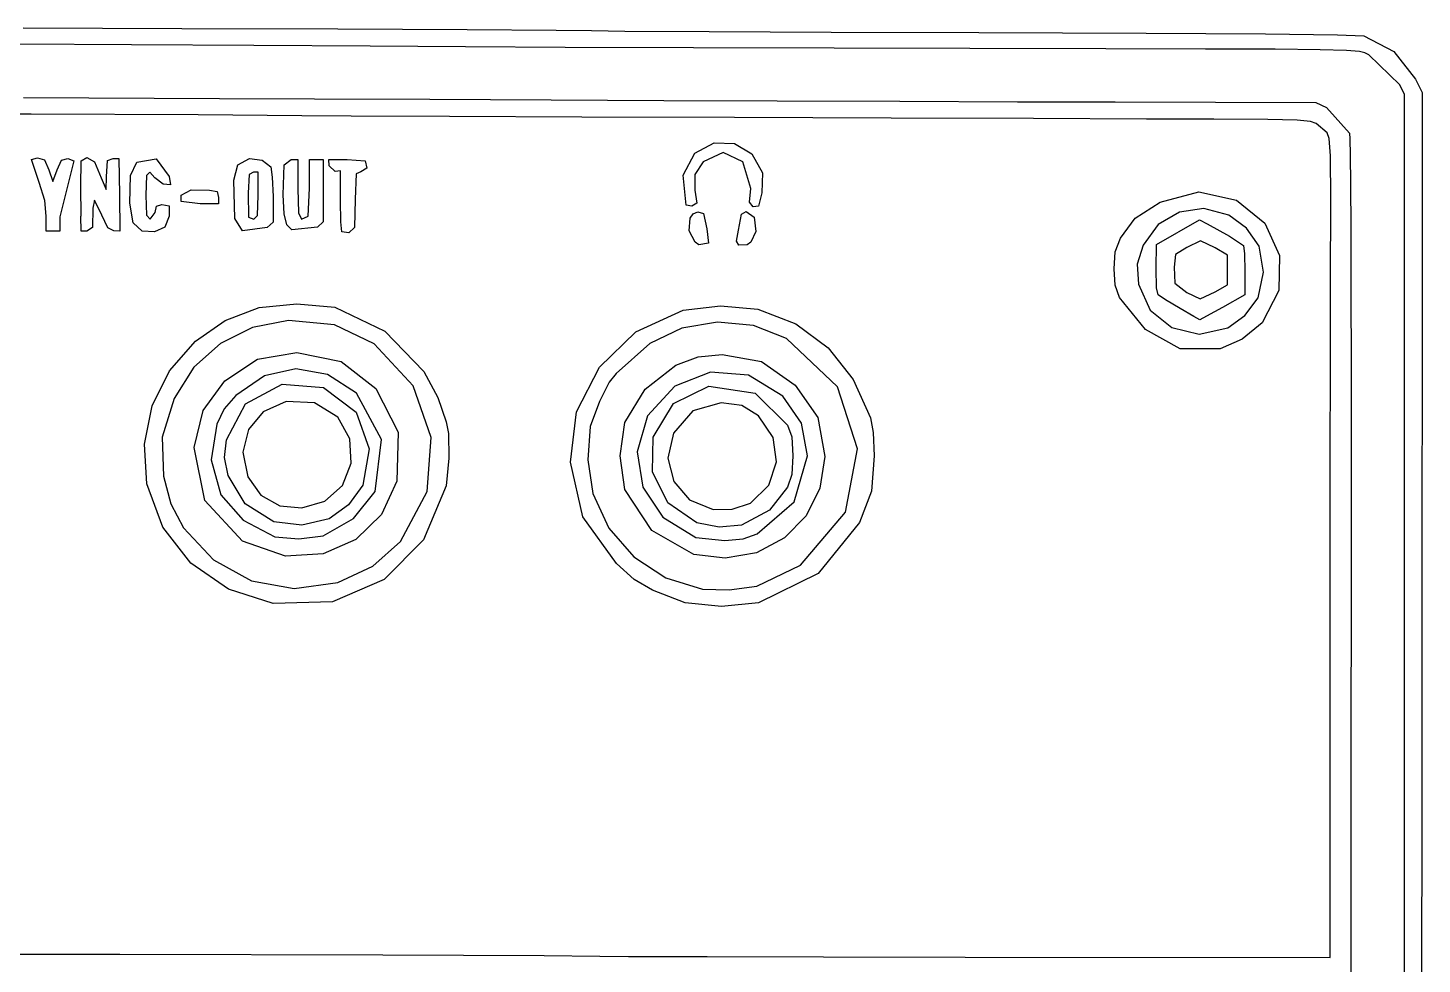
# Model space of a CAD drawing. Extents: x 0 to 149, y 0 to 89.
# Drawn here: x 118.8 to 149.28, y 68.53 to 89 of the extents above; entities that cross this region are included whole.
import ezdxf

# ---------------------------------------------------------------- set-up
doc = ezdxf.new("R2010")
doc.units = 0
doc.layers.get('0').update_dxf_attribs({"linetype": 'CONTINUOUS'})

msp = doc.modelspace()

# ---------------------------------------------------------------- linework, layer by layer
at = {"color": 0}
for p, q in [((118.7, 88.9953), (122.169, 88.9825)), ((122.169, 88.9825), (125.579, 88.9716)), ((125.579, 88.9716), (128.404, 88.9579)), ((128.404, 88.9579), (130.349, 88.9455)), ((130.349, 88.9455), (131.122, 88.9346)), ((131.122, 88.9346), (131.855, 88.9261)), ((131.855, 88.9261), (133.695, 88.9138)), ((133.695, 88.9138), (136.365, 88.9028)), ((136.365, 88.9028), (139.589, 88.8919)), ((139.589, 88.8919), (143.252, 88.8792)), ((143.252, 88.8792), (145.858, 88.864)), ((145.858, 88.864), (147.435, 88.8464)), ((147.435, 88.8464), (148.012, 88.8242)), ((148.012, 88.8242), (148.667, 88.4798)), ((121.065, 88.6273), (118.569, 88.6425)), ((123.744, 88.6107), (121.065, 88.6273)), ((126.286, 88.5941), (123.744, 88.6107)), ((128.37, 88.5804), (126.286, 88.5941)), ((130.55, 88.5694), (128.37, 88.5804)), ((133.356, 88.5582), (130.55, 88.5694)), ((136.426, 88.5486), (133.356, 88.5582)), ((139.398, 88.5416), (136.426, 88.5486)), ((142.368, 88.5377), (139.398, 88.5416)), ((144.551, 88.5335), (142.368, 88.5377)), ((146.072, 88.5278), (144.551, 88.5335)), ((147.056, 88.5183), (146.072, 88.5278)), ((147.627, 88.5031), (147.056, 88.5183)), ((147.912, 88.4798), (147.627, 88.5031)), ((148.033, 88.4481), (147.912, 88.4798)), ((148.118, 88.4026), (148.033, 88.4481)), ((148.798, 87.7478), (148.118, 88.4026)), ((148.667, 88.4798), (149.137, 87.8777)), ((149.137, 87.8777), (149.283, 87.5827)), ((148.901, 87.5386), (148.798, 87.7478)), ((148.898, 73.4205), (148.901, 87.5386)), ((149.283, 87.5827), (149.276, 72.1512)), ((118.71, 87.4765), (122.994, 87.4543)), ((122.994, 87.4543), (125.069, 87.4462)), ((125.069, 87.4462), (127.593, 87.4339)), ((127.593, 87.4339), (130.245, 87.4215)), ((130.245, 87.4215), (132.709, 87.4088)), ((132.709, 87.4088), (135.183, 87.3993)), ((135.183, 87.3993), (137.867, 87.3898)), ((137.867, 87.3898), (140.439, 87.3813)), ((140.439, 87.3813), (142.574, 87.376)), ((142.574, 87.376), (146.958, 87.3661)), ((146.958, 87.3661), (147.194, 87.2518)), ((147.194, 87.2518), (147.697, 86.6923)), ((118.878, 87.1072), (113.717, 87.1209)), ((122.524, 87.092), (118.878, 87.1072)), ((124.792, 87.0726), (122.524, 87.092)), ((125.873, 87.0659), (124.792, 87.0726)), ((128.017, 87.056), (125.873, 87.0659)), ((130.914, 87.0451), (128.017, 87.056)), ((134.254, 87.0327), (130.914, 87.0451)), ((137.674, 87.0218), (134.254, 87.0327)), ((140.789, 87.0109), (137.674, 87.0218)), ((143.255, 87.0024), (140.789, 87.0109)), ((144.731, 86.9968), (143.255, 87.0024)), ((145.91, 86.9915), (144.731, 86.9968)), ((146.553, 86.9777), (145.91, 86.9915)), ((146.845, 86.9516), (146.553, 86.9777)), ((146.97, 86.9033), (146.845, 86.9516)), ((147.204, 86.6994), (146.97, 86.9033)), ((147.254, 86.5808), (147.204, 86.6994)), ((147.279, 86.1977), (147.254, 86.5808)), ((147.697, 86.6923), (147.705, 86.5685)), ((147.705, 86.5685), (147.712, 86.2129)), ((133.125, 85.7786), (133.38, 86.2584)), ((133.38, 86.2584), (133.805, 86.4817)), ((134.001, 86.2707), (133.566, 86.0668)), ((133.805, 86.4817), (134.249, 86.4676)), ((134.431, 86.0683), (134.001, 86.2707)), ((134.249, 86.4676), (134.63, 86.2404)), ((118.879, 86.1176), (119.016, 86.155)), ((119.053, 85.6121), (118.879, 86.1176)), ((119.016, 86.155), (119.166, 86.1095)), ((119.166, 86.1095), (119.261, 85.889)), ((119.44, 85.889), (119.541, 86.1053)), ((119.541, 86.1053), (119.676, 86.1413)), ((119.676, 86.1413), (119.805, 86.0887)), ((119.805, 86.0887), (119.754, 85.8876)), ((119.96, 85.5278), (119.971, 86.0873)), ((119.971, 86.0873), (120.095, 86.1632)), ((120.095, 86.1632), (120.26, 86.0683)), ((120.26, 86.0683), (120.406, 85.7179)), ((120.521, 85.7402), (120.542, 86.0972)), ((120.542, 86.0972), (120.665, 86.1413)), ((120.665, 86.1413), (120.792, 86.1413)), ((120.792, 86.1413), (120.805, 85.3447)), ((121.047, 85.7663), (121.183, 86.0626)), ((121.183, 86.0626), (121.611, 86.1328)), ((121.611, 86.1328), (121.894, 85.7472)), ((123.307, 85.6629), (123.395, 86.0019)), ((123.395, 86.0019), (123.646, 86.1413)), ((123.646, 86.1413), (123.923, 86.1011)), ((123.923, 86.1011), (124.113, 85.9564)), ((124.113, 85.9564), (124.146, 85.7345)), ((124.387, 85.3461), (124.406, 86.0048)), ((124.406, 86.0048), (124.559, 86.1205)), ((124.559, 86.1205), (124.708, 86.1205)), ((124.708, 86.1205), (124.708, 85.4865)), ((124.962, 85.4936), (124.962, 86.1205)), ((124.962, 86.1205), (125.258, 86.1205)), ((125.258, 86.1205), (125.258, 84.7591)), ((125.393, 85.9825), (125.379, 86.1205)), ((125.379, 86.1205), (125.782, 86.1205)), ((125.523, 85.8587), (125.393, 85.9825)), ((125.782, 86.1205), (126.173, 86.0887)), ((126.173, 86.0887), (126.214, 85.9303)), ((133.566, 86.0668), (133.383, 85.7899)), ((134.611, 85.4812), (134.431, 86.0683)), ((134.63, 86.2404), (134.866, 85.8241)), ((147.286, 85.247), (147.279, 86.1977)), ((147.712, 86.2129), (147.719, 85.5789)), ((119.261, 85.889), (119.345, 85.6354)), ((119.345, 85.6354), (119.44, 85.889)), ((119.754, 85.8876), (119.501, 84.8639)), ((120.406, 85.7179), (120.515, 85.4646)), ((120.515, 85.4646), (120.521, 85.7402)), ((121.035, 85.1627), (121.047, 85.7663)), ((121.397, 85.7719), (121.384, 85.3376)), ((121.468, 85.8449), (121.397, 85.7719)), ((121.575, 85.7179), (121.468, 85.8449)), ((121.759, 85.5775), (121.575, 85.7179)), ((121.894, 85.7472), (121.922, 85.5652)), ((123.328, 84.8293), (123.307, 85.6629)), ((123.639, 85.7871), (123.617, 85.3817)), ((123.734, 85.8449), (123.639, 85.7871)), ((123.84, 85.8449), (123.734, 85.8449)), ((123.84, 85.3376), (123.84, 85.8449)), ((124.146, 85.7345), (124.163, 85.3073)), ((125.64, 85.8725), (125.523, 85.8587)), ((125.64, 85.2205), (125.64, 85.8725)), ((125.978, 85.8061), (125.955, 85.2523)), ((126.083, 85.8492), (125.978, 85.8061)), ((126.214, 85.9303), (126.083, 85.8492)), ((133.196, 85.12), (133.125, 85.7786)), ((133.383, 85.7899), (133.386, 85.4509)), ((134.866, 85.8241), (134.851, 85.3902)), ((119.174, 85.2248), (119.053, 85.6121)), ((119.965, 84.8829), (119.96, 85.5278)), ((120.805, 85.3447), (120.815, 84.5481)), ((121.922, 85.5652), (121.759, 85.5775)), ((122.157, 85.3419), (122.373, 85.4523)), ((122.373, 85.4523), (122.771, 85.4509)), ((122.771, 85.4509), (122.944, 85.4163)), ((122.944, 85.4163), (122.972, 85.2897)), ((123.617, 85.3817), (123.627, 84.861)), ((124.404, 84.9284), (124.387, 85.3461)), ((124.708, 85.4865), (124.719, 84.9492)), ((124.929, 84.8762), (124.962, 85.4936)), ((133.386, 85.4509), (133.429, 85.1655)), ((134.577, 85.1835), (134.611, 85.4812)), ((134.851, 85.3902), (134.775, 85.0995)), ((143.557, 85.1849), (144.402, 85.4121)), ((144.402, 85.4121), (145.223, 85.229)), ((147.719, 85.5789), (147.723, 84.6226)), ((119.204, 84.8829), (119.174, 85.2248)), ((120.221, 85.0512), (120.216, 84.6282)), ((120.256, 85.2318), (120.221, 85.0512)), ((120.422, 84.9037), (120.256, 85.2318)), ((121.102, 84.733), (121.035, 85.1627)), ((121.384, 85.3376), (121.397, 84.8981)), ((121.583, 84.963), (121.614, 85.1006)), ((121.614, 85.1006), (121.732, 85.1352)), ((121.732, 85.1352), (121.894, 85.102)), ((121.894, 85.102), (121.889, 84.8801)), ((122.157, 85.1987), (122.157, 85.3419)), ((122.572, 85.1475), (122.157, 85.1987)), ((122.972, 85.1475), (122.572, 85.1475)), ((122.972, 85.2897), (122.972, 85.1475)), ((123.826, 84.8967), (123.84, 85.3376)), ((124.163, 85.3073), (124.165, 84.7467)), ((125.647, 84.752), (125.64, 85.2205)), ((125.955, 85.2523), (125.94, 84.6282)), ((133.318, 85.0953), (133.194, 85.12)), ((133.194, 85.12), (133.196, 85.12)), ((133.429, 85.1655), (133.318, 85.0953)), ((134.659, 85.0829), (134.577, 85.1835)), ((134.775, 85.0995), (134.659, 85.0829)), ((143.013, 84.8335), (143.557, 85.1849)), ((144.514, 85.047), (143.977, 84.9697)), ((145.06, 84.9037), (144.514, 85.047)), ((145.223, 85.229), (145.846, 84.7231)), ((147.282, 83.4182), (147.286, 85.247)), ((119.204, 84.5538), (119.204, 84.8829)), ((119.501, 84.8639), (119.501, 84.5538)), ((119.967, 84.5538), (119.964, 84.8829)), ((119.964, 84.8829), (119.965, 84.8829)), ((120.548, 84.624), (120.422, 84.9037)), ((121.397, 84.8981), (121.477, 84.8169)), ((121.477, 84.8169), (121.583, 84.963)), ((121.889, 84.8801), (121.794, 84.6363)), ((123.496, 84.5619), (123.328, 84.8293)), ((123.627, 84.861), (123.745, 84.8155)), ((123.745, 84.8155), (123.826, 84.8967)), ((124.165, 84.7467), (124.033, 84.6296)), ((124.463, 84.6928), (124.404, 84.9284)), ((124.719, 84.9492), (124.786, 84.8113)), ((124.786, 84.8113), (124.929, 84.8762)), ((125.258, 84.7591), (125.134, 84.6363)), ((125.668, 84.54), (125.647, 84.752)), ((133.263, 84.5577), (133.284, 84.8335)), ((133.284, 84.8335), (133.344, 84.9298)), ((133.344, 84.9298), (133.446, 84.9768)), ((133.446, 84.9768), (133.573, 84.9408)), ((133.573, 84.9408), (133.648, 84.6007)), ((134.337, 84.5757), (134.406, 84.9203)), ((134.406, 84.9203), (134.506, 84.9782)), ((134.506, 84.9782), (134.684, 84.8568)), ((134.684, 84.8568), (134.718, 84.5453)), ((142.692, 84.395), (143.013, 84.8335)), ((143.474, 84.2589), (144.414, 84.799)), ((143.977, 84.9697), (143.515, 84.6956)), ((144.414, 84.799), (144.584, 84.7136)), ((145.441, 84.6183), (145.06, 84.9037)), ((119.501, 84.5538), (119.204, 84.5538)), ((120.093, 84.5538), (119.967, 84.5538)), ((120.216, 84.6282), (120.093, 84.5538)), ((120.682, 84.5619), (120.548, 84.624)), ((120.815, 84.5481), (120.682, 84.5619)), ((121.301, 84.5495), (121.102, 84.733)), ((121.568, 84.5344), (121.301, 84.5495)), ((121.794, 84.6363), (121.568, 84.5344)), ((124.033, 84.6296), (123.496, 84.5619)), ((124.573, 84.5771), (124.463, 84.6928)), ((125.134, 84.6363), (124.573, 84.5771)), ((125.816, 84.5125), (125.668, 84.54)), ((125.94, 84.6282), (125.816, 84.5125)), ((133.393, 84.3111), (133.263, 84.5577)), ((133.648, 84.6007), (133.681, 84.2864)), ((134.291, 84.3361), (134.337, 84.5757)), ((134.718, 84.5453), (134.609, 84.3111)), ((143.515, 84.6956), (143.185, 84.2451)), ((144.584, 84.7136), (145.072, 84.4405)), ((145.072, 84.4405), (145.376, 84.238)), ((145.719, 84.2229), (145.441, 84.6183)), ((145.846, 84.7231), (146.166, 84.0232)), ((147.723, 84.6226), (147.727, 83.2968)), ((133.471, 84.2504), (133.393, 84.3111)), ((133.681, 84.2864), (133.471, 84.2504)), ((134.348, 84.2451), (134.291, 84.3361)), ((134.53, 84.2532), (134.348, 84.2451)), ((134.609, 84.3111), (134.53, 84.2532)), ((142.574, 84.0976), (142.692, 84.395)), ((143.185, 84.2451), (143.053, 83.8288)), ((143.466, 83.7325), (143.474, 84.2589)), ((144.139, 84.1939), (143.893, 84.0437)), ((144.439, 84.3428), (144.139, 84.1939)), ((144.762, 84.1844), (144.439, 84.3428)), ((145.028, 84.0246), (144.762, 84.1844)), ((145.376, 84.238), (145.398, 84.0564)), ((145.817, 83.6524), (145.719, 84.2229)), ((142.553, 83.7311), (142.574, 84.0976)), ((143.053, 83.8288), (143.08, 83.3921)), ((143.893, 84.0437), (143.863, 83.7629)), ((145.028, 83.3769), (145.028, 84.0246)), ((145.398, 84.0564), (145.408, 83.6785)), ((146.166, 84.0232), (146.153, 83.2556)), ((142.572, 83.3727), (142.553, 83.7311)), ((143.473, 83.3148), (143.466, 83.7325)), ((143.863, 83.7629), (143.874, 83.414)), ((145.408, 83.6785), (145.408, 83.1617)), ((145.697, 83.0943), (145.817, 83.6524)), ((142.667, 83.1014), (142.572, 83.3727)), ((143.08, 83.3921), (143.339, 82.8255)), ((143.513, 83.1564), (143.473, 83.3148)), ((143.874, 83.414), (144.14, 83.2143)), ((144.14, 83.2143), (144.429, 83.0721)), ((144.429, 83.0721), (144.757, 83.2238)), ((144.756, 83.2238), (145.028, 83.3769)), ((144.757, 83.2238), (144.756, 83.2238)), ((146.153, 83.2556), (145.785, 82.5486)), ((147.278, 81.7344), (147.282, 83.4182)), ((147.727, 83.2968), (147.729, 81.558)), ((123.861, 82.8862), (124.685, 82.9663)), ((124.685, 82.9663), (125.51, 82.8876)), ((133.127, 82.8269), (133.943, 82.9194)), ((133.943, 82.9194), (134.76, 82.8463)), ((143.237, 82.4025), (142.667, 83.1014)), ((143.676, 83.0502), (143.513, 83.1564)), ((143.991, 82.8615), (143.676, 83.0502)), ((145.408, 83.1617), (144.919, 82.8848)), ((145.405, 82.707), (145.697, 83.0943)), ((123.118, 82.5997), (123.861, 82.8862)), ((125.51, 82.8876), (126.607, 82.3627)), ((132.094, 82.3503), (133.127, 82.8269)), ((134.76, 82.8463), (135.592, 82.5225)), ((143.339, 82.8255), (143.812, 82.4466)), ((144.29, 82.6865), (143.99, 82.8615)), ((143.99, 82.8615), (143.991, 82.8615)), ((144.421, 82.6107), (144.29, 82.6865)), ((144.569, 82.6904), (144.421, 82.6107)), ((144.919, 82.8848), (144.569, 82.6904)), ((145.036, 82.4357), (145.405, 82.707)), ((122.47, 82.1475), (123.118, 82.5997)), ((123.711, 82.4466), (123.012, 82.0995)), ((124.5, 82.5955), (123.711, 82.4466)), ((125.508, 82.5017), (124.5, 82.5955)), ((126.37, 82.0857), (125.508, 82.5017)), ((126.607, 82.3627), (127.458, 81.4846)), ((131.3, 81.5813), (132.094, 82.3503)), ((133.099, 82.4301), (132.403, 82.0981)), ((133.876, 82.5595), (133.099, 82.4301)), ((134.663, 82.4879), (133.876, 82.5595)), ((135.388, 82.2082), (134.663, 82.4879)), ((135.592, 82.5225), (136.296, 82.0014)), ((143.995, 81.9767), (143.237, 82.4025)), ((143.812, 82.4466), (144.407, 82.302)), ((144.407, 82.302), (145.036, 82.4357)), ((145.785, 82.5486), (145.347, 82.193)), ((121.898, 81.4998), (122.47, 82.1475)), ((123.012, 82.0995), (122.43, 81.5756)), ((127.225, 81.1678), (126.37, 82.0857)), ((132.403, 82.0981), (131.667, 81.4366)), ((136.506, 81.1484), (135.388, 82.2082)), ((136.296, 82.0014), (136.846, 81.3096)), ((145.347, 82.193), (144.866, 81.9781)), ((123.107, 81.2768), (123.826, 81.7506)), ((123.826, 81.7506), (124.686, 81.8981)), ((124.686, 81.8981), (125.652, 81.704)), ((125.652, 81.704), (126.412, 81.1086)), ((132.967, 81.6197), (133.453, 81.8074)), ((133.453, 81.8074), (133.98, 81.8568)), ((133.98, 81.8568), (134.844, 81.7012)), ((134.844, 81.7012), (135.578, 81.1872)), ((144.866, 81.9781), (143.995, 81.9767)), ((147.275, 79.4854), (147.278, 81.7344)), ((121.52, 80.7325), (121.898, 81.4998)), ((122.43, 81.5756), (121.998, 80.8923)), ((123.975, 81.3911), (123.349, 80.9583)), ((124.664, 81.5453), (123.975, 81.3911)), ((125.355, 81.4186), (124.664, 81.5453)), ((125.986, 81.0108), (125.355, 81.4186)), ((127.458, 81.4846), (127.765, 80.917)), ((130.8, 80.6055), (131.3, 81.5813)), ((131.667, 81.4366), (131.514, 81.2504)), ((132.296, 81.1004), (132.967, 81.6197)), ((133.726, 81.4698), (132.945, 81.1664)), ((134.56, 81.4035), (133.726, 81.4698)), ((135.308, 80.9445), (134.56, 81.4035)), ((147.729, 81.558), (147.73, 79.3584)), ((122.633, 80.6277), (123.107, 81.2768)), ((123.563, 80.7791), (124.364, 81.2091)), ((124.364, 81.2091), (125.264, 81.1347)), ((125.264, 81.1347), (125.979, 80.5946)), ((126.412, 81.1086), (126.897, 80.155)), ((127.619, 80.0446), (127.225, 81.1678)), ((131.514, 81.2504), (131.302, 80.8316)), ((131.854, 80.3712), (132.296, 81.1004)), ((132.945, 81.1664), (132.351, 80.512)), ((132.916, 80.7861), (133.693, 81.165)), ((133.693, 81.165), (134.7, 81.0137)), ((135.578, 81.1872), (136.069, 80.4774)), ((136.94, 79.7952), (136.506, 81.1484)), ((136.846, 81.3096), (137.222, 80.4693)), ((121.998, 80.8923), (121.737, 80.0474)), ((123.349, 80.9583), (123.096, 80.669)), ((123.147, 79.991), (123.563, 80.7791)), ((124.448, 80.8316), (123.95, 80.6055)), ((125.067, 80.8013), (124.448, 80.8316)), ((125.582, 80.4845), (125.067, 80.8013)), ((126.537, 79.9994), (125.986, 81.0108)), ((127.765, 80.917), (127.948, 80.3836)), ((131.302, 80.8316), (131.098, 80.2792)), ((132.474, 80.046), (132.916, 80.7861)), ((133.958, 80.8013), (133.338, 80.6263)), ((134.413, 80.7378), (133.958, 80.8013)), ((134.7, 81.0137), (135.406, 80.312)), ((135.712, 80.3561), (135.308, 80.9445)), ((121.349, 79.8932), (121.52, 80.7325)), ((122.435, 79.8216), (122.633, 80.6277)), ((123.096, 80.669), (122.936, 80.3328)), ((123.95, 80.6055), (123.625, 80.2143)), ((125.841, 80.0089), (125.582, 80.4845)), ((125.979, 80.5946), (126.266, 79.7966)), ((130.663, 79.5031), (130.8, 80.6055)), ((132.351, 80.512), (132.121, 79.7264)), ((133.338, 80.6263), (132.915, 80.1328)), ((134.773, 80.512), (134.413, 80.7378)), ((135.099, 80.0421), (134.773, 80.512)), ((136.069, 80.4774), (136.222, 79.623)), ((137.222, 80.4693), (137.283, 80.1479)), ((122.936, 80.3328), (122.808, 79.5514)), ((123.625, 80.2143), (123.503, 79.7183)), ((127.948, 80.3836), (127.996, 80.1303)), ((131.098, 80.2792), (131.046, 79.5556)), ((131.754, 79.6368), (131.854, 80.3712)), ((135.406, 80.312), (135.505, 80.053)), ((135.844, 79.6396), (135.712, 80.3561)), ((121.404, 79.0293), (121.349, 79.8932)), ((121.737, 80.0474), (121.765, 79.1972)), ((123.103, 79.6011), (123.147, 79.991)), ((125.87, 79.4798), (125.841, 80.0089)), ((126.396, 78.8596), (126.537, 79.9994)), ((126.897, 80.155), (126.871, 79.0871)), ((127.535, 78.8638), (127.619, 80.0446)), ((127.996, 80.1303), (128.009, 79.586)), ((132.456, 79.291), (132.474, 80.046)), ((132.915, 80.1328), (132.795, 79.5874)), ((135.172, 79.5087), (135.099, 80.0421)), ((135.505, 80.053), (135.525, 79.6438)), ((137.283, 80.1479), (137.301, 79.6438)), ((122.668, 78.6666), (122.435, 79.8216)), ((123.183, 79.2138), (123.103, 79.6011)), ((123.503, 79.7183), (123.613, 79.1778)), ((126.266, 79.7966), (126.126, 78.9975)), ((128.009, 79.586), (127.949, 78.9824)), ((131.046, 79.5556), (131.151, 78.8169)), ((131.854, 78.9023), (131.754, 79.6368)), ((132.121, 79.7264), (132.246, 78.9548)), ((132.795, 79.5874), (132.924, 79.0801)), ((135.525, 79.6438), (135.504, 79.2332)), ((135.556, 78.6335), (135.844, 79.6396)), ((136.222, 79.623), (136.117, 78.9312)), ((136.675, 78.4105), (136.94, 79.7952)), ((137.301, 79.6438), (137.244, 78.8691)), ((122.808, 79.5514), (123.02, 78.7852)), ((125.681, 78.9933), (125.87, 79.4798)), ((130.938, 78.3057), (130.663, 79.5031)), ((132.792, 78.6144), (132.456, 79.291)), ((135.002, 79.0004), (135.172, 79.5087)), ((147.272, 76.9648), (147.275, 79.4854)), ((147.73, 79.3584), (147.729, 76.6533)), ((121.755, 78.0796), (121.404, 79.0293)), ((121.765, 79.1972), (121.927, 78.5894)), ((123.553, 78.5908), (123.183, 79.2138)), ((123.613, 79.1778), (123.898, 78.7823)), ((125.294, 78.6462), (125.681, 78.9933)), ((126.126, 78.9975), (125.812, 78.5689)), ((126.871, 79.0871), (126.533, 78.3551)), ((127.949, 78.9824), (127.455, 77.8069)), ((132.246, 78.9548), (132.687, 78.2973)), ((132.924, 79.0801), (133.266, 78.6818)), ((134.598, 78.6074), (135.002, 79.0004)), ((135.41, 78.9573), (135.013, 78.4504)), ((135.504, 79.2332), (135.41, 78.9573)), ((123.494, 77.7752), (122.668, 78.6666)), ((123.02, 78.7852), (123.513, 78.2341)), ((123.898, 78.7823), (124.309, 78.5509)), ((124.791, 78.5001), (125.294, 78.6462)), ((125.922, 78.2697), (126.396, 78.8596)), ((126.952, 77.7681), (127.535, 78.8638)), ((131.151, 78.8169), (131.504, 78.0602)), ((132.443, 78.008), (131.854, 78.9023)), ((133.266, 78.6818), (133.783, 78.4641)), ((136.117, 78.9312), (135.818, 78.329)), ((137.244, 78.8691), (136.983, 78.183)), ((121.927, 78.5894), (122.207, 78.0687)), ((124.178, 78.1953), (123.553, 78.5908)), ((124.309, 78.5509), (124.791, 78.5001)), ((125.812, 78.5689), (125.393, 78.263)), ((126.533, 78.3551), (125.976, 77.8122)), ((133.424, 78.1773), (132.792, 78.6144)), ((133.783, 78.4641), (134.203, 78.4751)), ((134.203, 78.4751), (134.598, 78.6074)), ((135.013, 78.4504), (134.407, 78.1237)), ((134.749, 77.9378), (135.556, 78.6335)), ((135.694, 77.2502), (136.675, 78.4105)), ((122.366, 77.2943), (121.755, 78.0796)), ((122.207, 78.0687), (122.862, 77.3645)), ((123.513, 78.2341), (124.2, 77.87)), ((124.792, 78.1279), (124.178, 78.1953)), ((125.393, 78.263), (124.792, 78.1279)), ((125.259, 77.8909), (125.922, 78.2697)), ((131.669, 77.2901), (130.938, 78.3057)), ((131.504, 78.0602), (132.05, 77.4319)), ((132.687, 78.2973), (133.404, 77.8563)), ((133.919, 78.0796), (133.424, 78.1773)), ((134.407, 78.1237), (133.919, 78.0796)), ((135.818, 78.329), (135.347, 77.8482)), ((136.983, 78.183), (136.08, 77.0654)), ((124.433, 77.4471), (123.494, 77.7752)), ((124.2, 77.87), (124.725, 77.8288)), ((124.725, 77.8288), (125.259, 77.8909)), ((125.976, 77.8122), (125.257, 77.4968)), ((126.344, 77.2266), (126.952, 77.7681)), ((127.455, 77.8069), (126.591, 76.9401)), ((133.365, 77.4802), (132.443, 78.008)), ((133.404, 77.8563), (134.043, 77.7917)), ((134.043, 77.7917), (134.441, 77.826)), ((134.441, 77.826), (134.749, 77.9378)), ((135.347, 77.8482), (134.728, 77.5215)), ((125.257, 77.4968), (124.433, 77.4471)), ((132.05, 77.4319), (132.748, 76.9729)), ((134.045, 77.4016), (133.365, 77.4802)), ((134.728, 77.5215), (134.045, 77.4016)), ((123.186, 76.7221), (122.366, 77.2943)), ((122.862, 77.3645), (123.693, 76.9112)), ((125.577, 76.8696), (126.344, 77.2266)), ((132.057, 76.9401), (131.669, 77.2901)), ((134.739, 76.7927), (135.694, 77.2502)), ((123.693, 76.9112), (124.623, 76.7373)), ((124.623, 76.7373), (125.577, 76.8696)), ((126.591, 76.9401), (125.459, 76.4522)), ((132.457, 76.7073), (132.057, 76.9401)), ((132.748, 76.9729), (133.55, 76.7235)), ((136.08, 77.0654), (134.772, 76.4261)), ((147.272, 74.4664), (147.272, 76.9648)), ((124.163, 76.4134), (123.186, 76.7221)), ((133.175, 76.4286), (132.457, 76.7073)), ((133.55, 76.7235), (134.137, 76.7112)), ((134.137, 76.7112), (134.739, 76.7927)), ((147.729, 76.6533), (147.727, 73.3972)), ((125.459, 76.4522), (124.163, 76.4134)), ((133.963, 76.3432), (133.175, 76.4286)), ((134.772, 76.4261), (133.963, 76.3432)), ((147.272, 68.676), (147.272, 74.4664)), ((147.727, 73.3972), (147.723, 69.5441)), ((148.897, 69.6997), (148.898, 73.4205)), ((149.276, 72.1512), (149.271, 64.6437)), ((147.723, 69.5441), (147.719, 65.049)), ((148.894, 65.5712), (148.897, 69.6997)), ((112.945, 68.7546), (120.811, 68.7433)), ((120.811, 68.7433), (126.56, 68.7296)), ((126.56, 68.7296), (130.091, 68.7158)), ((130.091, 68.7158), (131.304, 68.7007)), ((131.304, 68.7007), (131.937, 68.6964)), ((131.937, 68.6964), (133.654, 68.6925)), ((133.654, 68.6925), (136.194, 68.6869)), ((136.194, 68.6869), (139.294, 68.6827)), ((139.294, 68.6827), (147.272, 68.676))]:
    msp.add_line(p, q, dxfattribs=at)

doc.saveas('drawing.dxf')
